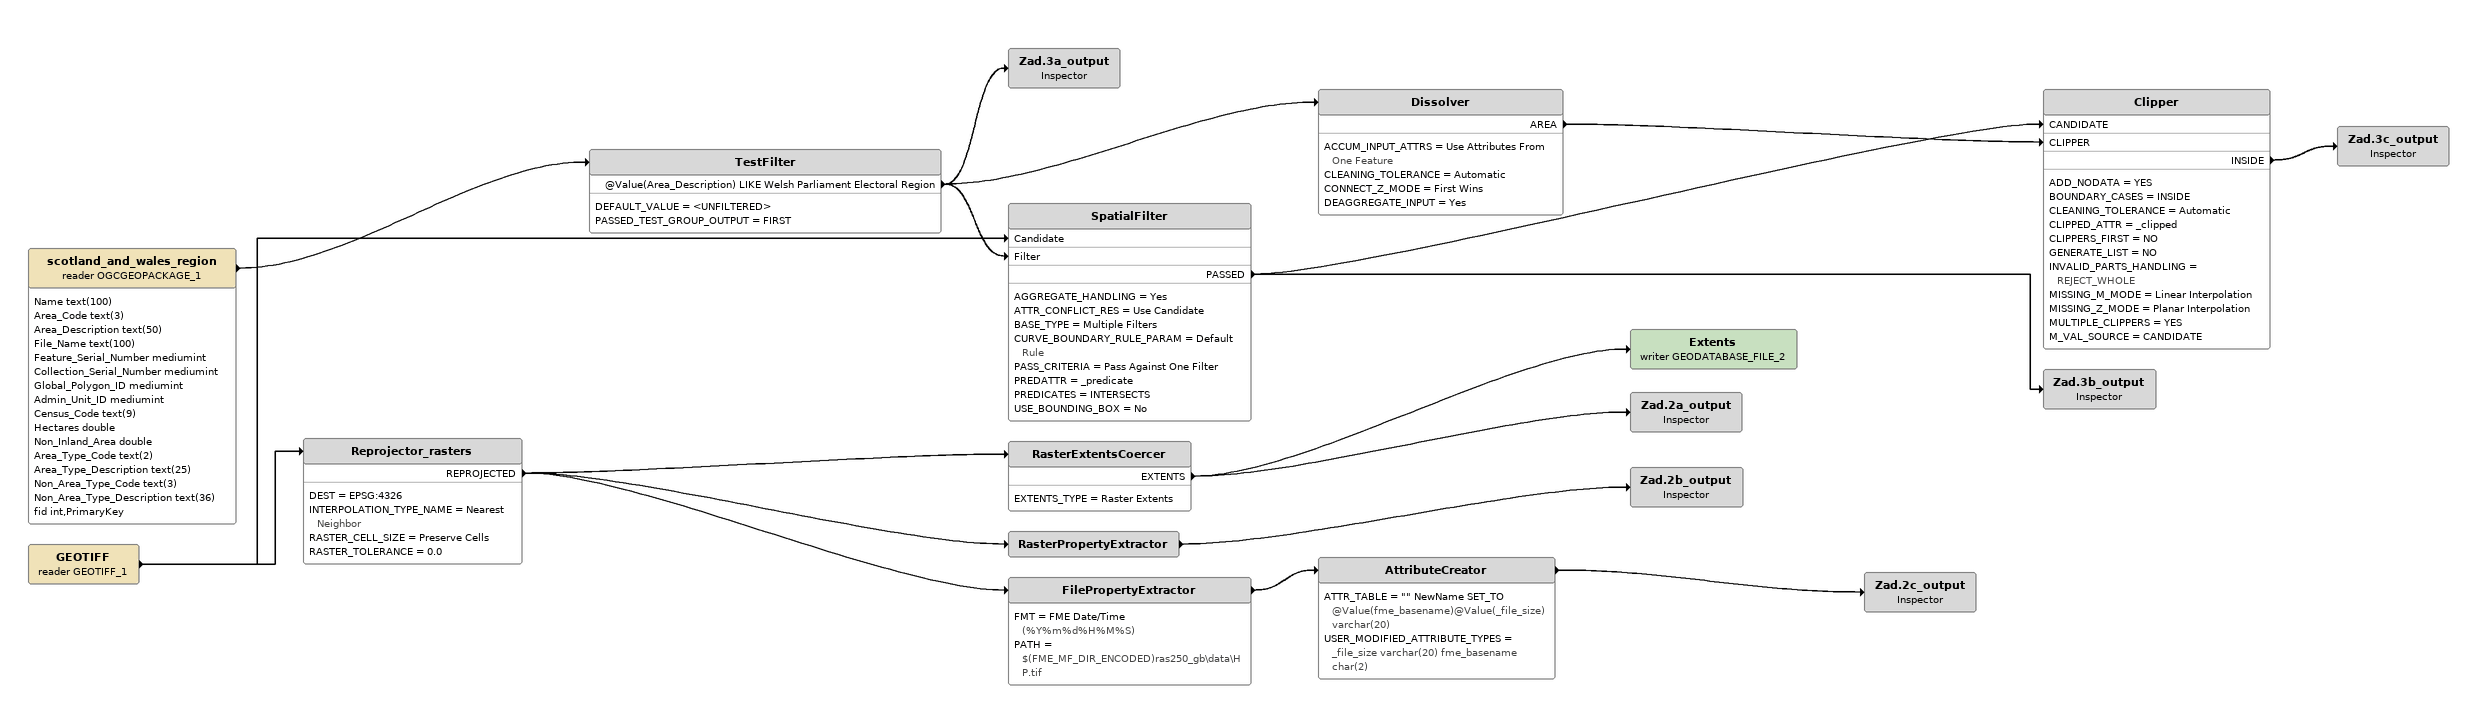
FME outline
GEOTIFF (reader GEOTIFF_1)
    -> Reprojector_rasters
    -> SpatialFilter [Candidate]
Reprojector_rasters
    DEST = EPSG:4326
    INTERPOLATION_TYPE_NAME = Nearest Neighbor
    RASTER_CELL_SIZE = Preserve Cells
    RASTER_TOLERANCE = 0.0
    REPROJECTED -> RasterExtentsCoercer
    REPROJECTED -> RasterPropertyExtractor
    REPROJECTED -> FilePropertyExtractor
RasterExtentsCoercer
    EXTENTS_TYPE = Raster Extents
    EXTENTS -> Zad.2a_output
    EXTENTS -> Extents (writer GEODATABASE_FILE_2)
Extents (writer GEODATABASE_FILE_2)
Zad.2a_output: Inspector
RasterPropertyExtractor
    -> Zad.2b_output
Zad.2b_output: Inspector
FilePropertyExtractor
    FMT = FME Date/Time (%Y%m%d%H%M%S)
    PATH = $(FME_MF_DIR_ENCODED)ras250_gb\data\HP.tif
    -> AttributeCreator
AttributeCreator
    ATTR_TABLE = "" NewName SET_TO @Value(fme_basename)@Value(_file_size) varchar(20)
    USER_MODIFIED_ATTRIBUTE_TYPES = _file_size varchar(20) fme_basename char(2)
    -> Zad.2c_output
Zad.2c_output: Inspector
scotland_and_wales_region (reader OGCGEOPACKAGE_1)
    attributes: Name text(100), Area_Code text(3), Area_Description text(50), File_Name text(100), Feature_Serial_Number mediumint, Collection_Serial_Number mediumint, Global_Polygon_ID mediumint, Admin_Unit_ID mediumint, Census_Code text(9), Hectares double, Non_Inland_Area double, Area_Type_Code text(2), Area_Type_Description text(25), Non_Area_Type_Code text(3), Non_Area_Type_Description text(36), fid int,PrimaryKey
    -> TestFilter
TestFilter
    DEFAULT_VALUE = <UNFILTERED>
    PASSED_TEST_GROUP_OUTPUT = FIRST
    @Value(Area_Description) LIKE Welsh Parliament Electoral Region -> Zad.3a_output
    @Value(Area_Description) LIKE Welsh Parliament Electoral Region -> Dissolver
    @Value(Area_Description) LIKE Welsh Parliament Electoral Region -> SpatialFilter [Filter]
Zad.3a_output: Inspector
Dissolver
    ACCUM_INPUT_ATTRS = Use Attributes From One Feature
    CLEANING_TOLERANCE = Automatic
    CONNECT_Z_MODE = First Wins
    DEAGGREGATE_INPUT = Yes
    AREA -> Clipper [CLIPPER]
SpatialFilter
    AGGREGATE_HANDLING = Yes
    ATTR_CONFLICT_RES = Use Candidate
    BASE_TYPE = Multiple Filters
    CURVE_BOUNDARY_RULE_PARAM = Default Rule
    PASS_CRITERIA = Pass Against One Filter
    PREDATTR = _predicate
    PREDICATES = INTERSECTS
    USE_BOUNDING_BOX = No
    PASSED -> Zad.3b_output
    PASSED -> Clipper [CANDIDATE]
Clipper
    ADD_NODATA = YES
    BOUNDARY_CASES = INSIDE
    CLEANING_TOLERANCE = Automatic
    CLIPPED_ATTR = _clipped
    CLIPPERS_FIRST = NO
    GENERATE_LIST = NO
    INVALID_PARTS_HANDLING = REJECT_WHOLE
    MISSING_M_MODE = Linear Interpolation
    MISSING_Z_MODE = Planar Interpolation
    MULTIPLE_CLIPPERS = YES
    M_VAL_SOURCE = CANDIDATE
    INSIDE -> Zad.3c_output
Zad.3c_output: Inspector
Zad.3b_output: Inspector
